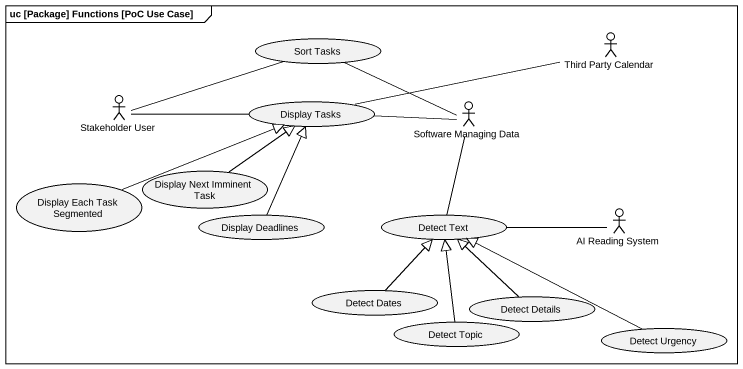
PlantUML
@startuml
mainframe uc [Package] Functions [PoC Use Case]
usecase "Sort Tasks" as Sort_Tasks
actor "Third Party Calendar" as Third_Party_Calendar
actor "Stakeholder User" as Stakeholder_User
usecase "Display Tasks" as Display_Tasks
actor "Software Managing Data" as Software_Managing_Data
usecase "Display Next Imminent Task" as Display_Next_Imminent_Task
usecase "Display Each Task Segmented" as Display_Each_Task_Segmented
usecase "Display Deadlines" as Display_Deadlines
usecase "Detect Text" as Detect_Text
actor "AI Reading System" as AI_Reading_System
usecase "Detect Dates" as Detect_Dates
usecase "Detect Details" as Detect_Details
usecase "Detect Topic" as Detect_Topic
usecase "Detect Urgency" as Detect_Urgency
Third_Party_Calendar -left- Display_Tasks
Stakeholder_User -right- Sort_Tasks
Display_Tasks -left- Stakeholder_User
Display_Tasks -right- Software_Managing_Data
Software_Managing_Data -left- Sort_Tasks
Display_Next_Imminent_Task -up-|> Display_Tasks
Display_Each_Task_Segmented -right-|> Display_Tasks
Display_Deadlines -up-|> Display_Tasks
Detect_Text -up- Software_Managing_Data
AI_Reading_System -left- Detect_Text
Detect_Dates -up-|> Detect_Text
Detect_Details -up-|> Detect_Text
Detect_Topic -up-|> Detect_Text
Detect_Urgency -left-|> Detect_Text
@enduml
